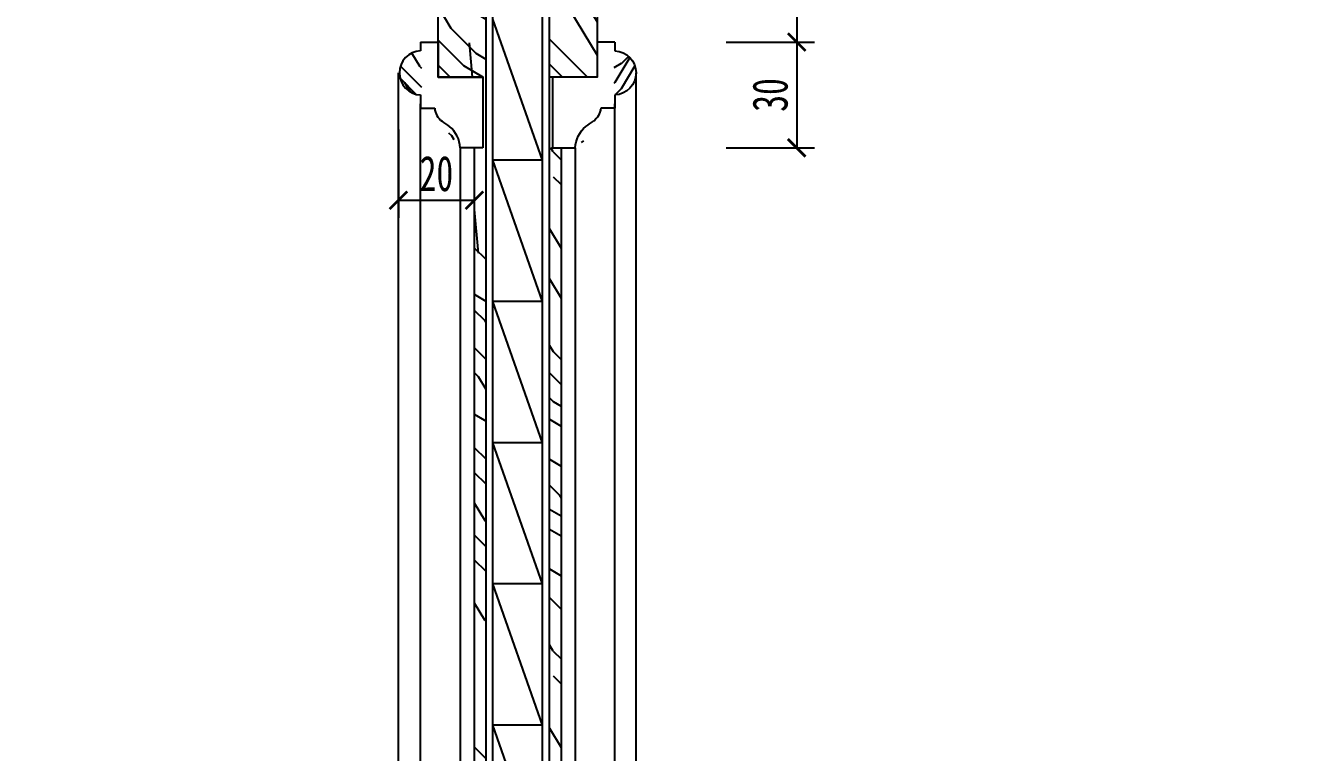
# Model space of a CAD drawing. Header units: millimetres. Extents: x 51249 to 2766742, y -599687 to -1280.
# Drawn here: x 63244.4 to 63607.7, y -126147.5 to -125941.7 of the extents above; entities that cross this region are included whole.
import ezdxf

# ---------------------------------------------------------------- set-up
doc = ezdxf.new("R2010")
doc.units = ezdxf.units.MM
doc.header["$LTSCALE"] = 10
doc.header["$PDMODE"] = 3
doc.linetypes.add('AUDIT_D_050706142524-0', pattern=[0])
for name, color, linetype in [('D-Detail(节点图层)', 134, 'Continuous'), ('D-节点填充', 250, 'Continuous'), ('D-造型粗线', 4, 'Continuous'), ('D-造型细线', 146, 'Continuous'), ('E-立面造型线', 3, 'Continuous'), ('IDT-35Heavy', 100, 'Continuous'), ('IDT-HATCH', 250, 'AUDIT_D_050706142524-0'), ('W-尺寸', 5, 'Continuous'), ('填充', 8, 'Continuous')]:
    doc.layers.add(name, color=color, linetype=linetype)
doc.styles.add('DIM', font='SimSun.ttf', dxfattribs={"width": 0.7})
doc.dimstyles.new('25', dxfattribs={"dimscale": 25, "dimtxt": 2, "dimasz": 1, "dimexe": 1, "dimexo": 1, "dimgap": 0.5, "dimtad": 1, "dimdec": 0, "dimzin": 0, "dimdsep": 46, "dimtxsty": 'DIM', "dimblk": 'ARCHTICK', "dimcen": 0, "dimclrd": 5, "dimclre": 5, "dimclrt": 35, "dimadec": 0, "dimazin": 0, "dimtfac": 0.5, "dimtdec": 0, "dimtix": 1, "dimtmove": 2, "dimatfit": 2, "dimldrblk": 'A', "dimfxl": 0, "dimtolj": 1, "dimtzin": 0, "dimlwd": -1, "dimlwe": -1, "dimarcsym": 0})
doc.dimstyles.new('5', dxfattribs={"dimscale": 5, "dimtxt": 2, "dimasz": 1, "dimexe": 1, "dimexo": 1, "dimgap": 0.5, "dimtad": 1, "dimdec": 0, "dimrnd": 5, "dimzin": 0, "dimdsep": 46, "dimtxsty": 'DIM', "dimblk": 'ARCHTICK', "dimcen": 0, "dimclrd": 5, "dimclre": 5, "dimclrt": 35, "dimadec": 0, "dimazin": 0, "dimtfac": 0.5, "dimtdec": 0, "dimtix": 1, "dimtmove": 2, "dimatfit": 2, "dimldrblk": 'A', "dimfxl": 0, "dimtolj": 1, "dimtzin": 0, "dimlwd": -1, "dimlwe": -1, "dimarcsym": 0})

# ---------------------------------------------------------------- blocks, each defined once
blk = doc.blocks.new('mx11')
at = {"layer": 'IDT-HATCH'}
h = blk.add_hatch(dxfattribs=at)
h.set_pattern_fill('木纹02', color=8, scale=25, angle=45, style=0, pattern_type=2)
h.set_pattern_definition([(225, (-100996.08, -23599.03), (35.35534, -35.35534), [10, -15, 5, -20]), (225, (-101019.946, -23624.664), (35.35534, -35.35534), [10, -40]), (225, (-101014.643, -23622.897), (35.35534, -35.35534), [5, -45]), (225, (-100994.313, -23604.335), (35.35534, -35.35534), [2.5, -35, 2.5, -10]), (225, (-101004.92, -23618.477), (35.35534, -35.35534), [10, -15, 2.5, -22.5]), (225, (-100995.197, -23610.52), (35.35534, -35.35534), [7.5, -42.5]), (225, (-101003.15, -23620.245), (35.35534, -35.35534), [15, -35]), (225, (-100991.66, -23610.52), (35.35534, -35.35534), [10, -40]), (225, (-101004.92, -23625.55), (35.35534, -35.35534), [25, -25]), (225, (-100992.546, -23616.71), (35.35534, -35.35534), [5, -15, 10, -20]), (225, (-101016.41, -23642.34), (35.35534, -35.35534), [10, -40]), (225, (-101008.455, -23636.155), (35.35534, -35.35534), [5, -45]), (225, (-101000.5, -23629.97), (35.35534, -35.35534), [5, -45]), (225, (-100981.94, -23613.174), (35.35534, -35.35534), [10, -40]), (225, (-100998.733, -23631.735), (35.35534, -35.35534), [10, -40]), (225, (-100996.965, -23633.503), (35.35534, -35.35534), [10, -10, 10, -20]), (225, (-100988.126, -23628.2), (35.35534, -35.35534), [5, -25, 10, -10]), (225, (-100994.313, -23636.155), (35.35534, -35.35534), [15, -35]), (225, (-100992.546, -23637.923), (35.35534, -35.35534), [10, -40]), (225, (-100977.52, -23624.664), (35.35534, -35.35534), [15, -20, 5, -10]), (225, (-100975.75, -23626.43), (35.35534, -35.35534), [25, -25]), (225, (-100996.08, -23648.53), (35.35534, -35.35534), [5, -45]), (225, (-100984.59, -23638.807), (35.35534, -35.35534), [10, -40]), (225, (-100976.636, -23632.62), (35.35534, -35.35534), [5, -20, 5, -20]), (225, (-100972.216, -23629.97), (35.35534, -35.35534), [5, -15, 10, -20]), (225, (-100978.403, -23637.923), (35.35534, -35.35534), [5, -25, 5, -15]), (225, (-100984.59, -23645.88), (35.35534, -35.35534), [15, -35]), (225, (-100968.68, -23633.503), (35.35534, -35.35534), [10, -40]), (225, (-100985.475, -23652.065), (35.35534, -35.35534), [5, -45]), (225, (-100991.66, -23660.02), (35.35534, -35.35534), [5, -45]), (239.0362, (-101018.178, -23626.432), (-35.3553605, -35.3553154), [5.15, -201.005275]), (239.0362, (-101013.759, -23637.923), (-35.3553605, -35.3553154), [5.15, -201.005275]), (239.0362, (-100989.01, -23655.6), (-35.3553605, -35.3553154), [5.15, -201.005275]), (239.0362, (-100991.662, -23631.735), (-35.3553605, -35.3553154), [5.15, -201.005275]), (239.0362, (-100993.43, -23644.11), (-35.3553605, -35.3553154), [5.15, -201.005275]), (239.0362, (-100999.617, -23644.994), (-35.3553605, -35.3553154), [5.15, -201.005275]), (239.0362, (-100975.752, -23633.503), (-35.3553605, -35.3553154), [5.15, -201.005275]), (239.0362, (-100991.662, -23645.878), (-35.3553605, -35.3553154), [5.15, -201.005275]), (239.0362, (-101011.991, -23639.69), (-35.3553605, -35.3553154), [10.3, -195.855275]), (239.0362, (-101005.804, -23638.807), (-35.3553605, -35.3553154), [10.3, -195.855275]), (239.0362, (-101004.036, -23640.574), (-35.3553605, -35.3553154), [10.3, -195.855275]), (30.9638, (-101004.92, -23618.477), (35.3553154, 35.3553605), [5.15, -10.3, 5.15, -185.555275]), (30.9638, (-100992.546, -23616.71), (35.3553154, 35.3553605), [5.15, -201.005275]), (30.9638, (-100976.636, -23632.619), (35.3553154, 35.3553605), [10.3, -195.855275]), (59.0362, (-101019.946, -23624.664), (35.3553605, 35.3553154), [5.15, -201.005275]), (210.9638, (-101027.017, -23631.735), (-35.3553154, -35.3553605), [5.15, -201.005275]), (210.9638, (-101004.036, -23633.503), (-35.3553154, -35.3553605), [5.15, -201.005275]), (210.9638, (-101004.92, -23646.762), (-35.3553154, -35.3553605), [5.15, -201.005275]), (210.9638, (-100988.126, -23635.271), (-35.3553154, -35.3553605), [5.15, -201.005275]), (210.9638, (-100980.171, -23636.155), (-35.3553154, -35.3553605), [5.15, -201.005275]), (210.9638, (-100981.939, -23641.458), (-35.3553154, -35.3553605), [5.15, -201.005275]), (210.9638, (-100988.126, -23635.271), (-35.3553154, -35.3553605), [5.15, -201.005275]), (210.9638, (-100993.43, -23651.181), (-35.3553154, -35.3553605), [20.6, -185.555275]), (210.9638, (-100996.081, -23606.103), (-35.3553154, -35.3553605), [20.6, -185.555275]), (210.9638, (-100996.965, -23612.29), (-35.3553154, -35.3553605), [20.6, -185.555275]), (210.9638, (-100998.733, -23617.593), (-35.3553154, -35.3553605), [5.15, -10.3, 10.3, -180.405275]), (210.9638, (-100996.081, -23620.245), (-35.3553154, -35.3553605), [10.3, -10.3, 10.3, -175.255275]), (210.9638, (-100989.01, -23620.245), (-35.3553154, -35.3553605), [20.6, -185.555275]), (210.9638, (-100982.823, -23619.361), (-35.3553154, -35.3553605), [20.6, -185.555275]), (210.9638, (-100981.055, -23621.129), (-35.3553154, -35.3553605), [20.6, -185.555275]), (210.9638, (-100995.197, -23656.484), (-35.3553154, -35.3553605), [5.15, -201.005275]), (210.9638, (-100995.197, -23663.555), (-35.3553154, -35.3553605), [10.3, -195.855275]), (210.9638, (-100975.752, -23640.574), (-35.3553154, -35.3553605), [10.3, -195.855275]), (210.9638, (-101003.152, -23606.103), (-35.3553154, -35.3553605), [20.6, -185.555275]), (210.9638, (-100999.617, -23652.065), (-35.3553154, -35.3553605), [15.45, -190.705275]), (210.9638, (-101005.804, -23652.949), (-35.3553154, -35.3553605), [30.9, -175.255275])])
edge = h.paths.add_edge_path()
edge.add_line((0, 12.37), (0, 0))
edge = h.paths.add_edge_path()
edge.add_arc((-8.96, 8.98), 4.65, 87.4025, 138.6171, ccw=False)
edge = h.paths.add_edge_path()
edge.add_line((0, 0), (-20, 0))
edge = h.paths.add_edge_path(flags=16)
edge.add_line((-19.38, 8), (-20, 8))
edge = h.paths.add_edge_path()
edge.add_line((-20, 0), (-20, 8))
edge = h.paths.add_edge_path()
edge.add_arc((-19.54, 15.67), 7.68, 266.5985, 316.8556, ccw=False)
edge = h.paths.add_edge_path()
edge.add_arc((-66.48, 59.66), 72.01, 316.8556, 318.6171, ccw=False)
edge = h.paths.add_edge_path()
edge.add_line((10, 12.37), (0, 12.37))
edge = h.paths.add_edge_path()
edge.add_arc((1.25, 17.37), 6.25, 0, 180, ccw=False)
edge = h.paths.add_edge_path()
edge.add_line((-5, 17.37), (-8.75, 17.37))
edge = h.paths.add_edge_path()
edge.add_line((-8.75, 17.37), (-8.75, 13.62))
edge = h.paths.add_edge_path()
edge.add_line((10, 17.37), (10, 12.37))
edge = h.paths.add_edge_path()
edge.add_line((10, 17.37), (7.5, 17.37))
at = {"layer": 'IDT-35Heavy', "color": 4}
for p, q in [((-5, 17.62), (-8.75, 17.62)), ((-8.75, 17.62), (-8.75, 13.62)), ((10, 17.62), (7.5, 17.62)), ((10, 17.62), (10, 12.62)), ((0, 12.62), (0, 0)), ((10, 12.62), (0, 12.62)), ((-20, 0), (-20, 6.41)), ((0, 0), (-20, 0))]:
    blk.add_line(p, q, dxfattribs=at)
for centre, radius, start, end in [((1.25, 17.37), 6.26, 2.3383, 177.6617), ((-95.05, 67.48), 99.75, 324.4029, 325.8996), ((-8.31, 8.5), 5.15, 94.9244, 143.5571), ((-20.33, 14.7), 8.29, 272.2828, 320.4186)]:
    blk.add_arc(centre, radius, start, end, dxfattribs=at)
blk = doc.blocks.new('_ArchTick')
at = {"color": 0, "linetype": 'ByBlock', "const_width": 0.15}
blk.add_lwpolyline([(-0.5, -0.5), (0.5, 0.5)], dxfattribs=at)
blk = doc.blocks.new('*D95')
at = {"layer": 'Defpoints', "color": 0, "ltscale": 0.15}
for p in [(63406.27, -125847.32), (63408.78, -125946.32), (63462.79, -125946.32)]:
    blk.add_point(p, dxfattribs=at)
at = {"layer": 'W-尺寸', "color": 5, "ltscale": 0.15}
for p, q in [((63442.79, -125847.32), (63467.79, -125847.32)), ((63462.79, -125847.32), (63462.79, -125946.32)), ((63442.79, -125946.32), (63467.79, -125946.32))]:
    blk.add_line(p, q, dxfattribs=at)
at = {"layer": 'W-尺寸', "color": 5, "ltscale": 0.15, "xscale": 5, "yscale": 5, "zscale": 5}
for p, rotation in [((63462.79, -125847.32), 90), ((63462.79, -125946.32), 270)]:
    blk.add_blockref('_ArchTick', p, dxfattribs=dict(at, rotation=rotation))
at = {"layer": 'W-尺寸', "color": 35, "ltscale": 0.15, "insert": (63455.29, -125896.82), "char_height": 10, "attachment_point": 5, "rotation": 90, "style": 'DIM'}
blk.add_mtext('\\A1;100', dxfattribs=at)
blk = doc.blocks.new('A')
for p, q in [((-1.435, 1.148), (-1.09, 1.437)), ((-1.09, 1.437), (0, 0)), ((-1.435, 1.148), (-0.369, 0)), ((-0.369, 0), (-2.127, 0)), ((-1.435, -1.148), (-0.369, 0)), ((-1.09, -1.437), (0, 0)), ((-1.435, -1.148), (-1.09, -1.437))]:
    blk.add_line(p, q)
for points in [[(-1.435, 1.148), (-1.09, 1.437), (-0.369, 0), (0, 0)], [(-1.435, -1.148), (-1.09, -1.437), (-0.369, 0), (0, 0)]]:
    blk.add_solid(points)
blk = doc.blocks.new('*D96')
at = {"layer": 'Defpoints', "color": 0, "ltscale": 0.15}
for p in [(63408.78, -125946.32), (63396.86, -125976.32), (63462.79, -125976.32)]:
    blk.add_point(p, dxfattribs=at)
at = {"layer": 'W-尺寸', "color": 5, "ltscale": 0.15}
for p, q in [((63442.79, -125946.32), (63467.79, -125946.32)), ((63462.79, -125946.32), (63462.79, -125976.32)), ((63442.79, -125976.32), (63467.79, -125976.32))]:
    blk.add_line(p, q, dxfattribs=at)
at = {"layer": 'W-尺寸', "color": 5, "ltscale": 0.15, "xscale": 5, "yscale": 5, "zscale": 5}
for p, rotation in [((63462.79, -125946.32), 90), ((63462.79, -125976.32), 270)]:
    blk.add_blockref('_ArchTick', p, dxfattribs=dict(at, rotation=rotation))
at = {"layer": 'W-尺寸', "color": 35, "ltscale": 0.15, "insert": (63455.29, -125961.32), "char_height": 10, "attachment_point": 5, "rotation": 90, "style": 'DIM'}
blk.add_mtext('\\A1;30', dxfattribs=at)
blk = doc.blocks.new('*D98')
at = {"layer": 'Defpoints', "color": 0, "ltscale": 0.15}
for p in [(63350.03, -125955.07), (63371.49, -125976.32), (63371.49, -125991.14)]:
    blk.add_point(p, dxfattribs=at)
at = {"layer": 'W-尺寸', "color": 5, "ltscale": 0.15}
for p, q in [((63350.03, -125971.14), (63350.03, -125996.14)), ((63371.49, -125981.32), (63371.49, -125996.14)), ((63350.03, -125991.14), (63371.49, -125991.14))]:
    blk.add_line(p, q, dxfattribs=at)
at = {"layer": 'W-尺寸', "color": 5, "ltscale": 0.15, "xscale": 5, "yscale": 5, "zscale": 5, "rotation": 180}
blk.add_blockref('_ArchTick', (63350.03, -125991.14), dxfattribs=at)
at = {"layer": 'W-尺寸', "color": 5, "ltscale": 0.15, "xscale": 5, "yscale": 5, "zscale": 5}
blk.add_blockref('_ArchTick', (63371.49, -125991.14), dxfattribs=at)
at = {"layer": 'W-尺寸', "color": 35, "ltscale": 0.15, "insert": (63360.76, -125983.64), "char_height": 10, "attachment_point": 5, "style": 'DIM'}
blk.add_mtext('\\A1;20', dxfattribs=at)
blk = doc.blocks.new('*D1063')
at = {"layer": 'D-Detail(节点图层)', "color": 5, "ltscale": 0.15}
for p, q in [((2766616.97, -121582.06), (2766741.97, -121582.06)), ((2766716.97, -121582.06), (2766716.97, -599673.13)), ((2766698.33, -599673.13), (2766741.97, -599673.13))]:
    blk.add_line(p, q, dxfattribs=at)
at = {"layer": 'Defpoints', "color": 0, "ltscale": 0.15}
for p in [(55453.76, -121582.06), (2766673.33, -599673.13), (2766716.97, -599673.13)]:
    blk.add_point(p, dxfattribs=at)
at = {"layer": 'D-Detail(节点图层)', "color": 5, "ltscale": 0.15, "xscale": 25, "yscale": 25, "zscale": 25}
for p, rotation in [((2766716.97, -121582.06), 90), ((2766716.97, -599673.13), 270)]:
    blk.add_blockref('_ArchTick', p, dxfattribs=dict(at, rotation=rotation))
at = {"layer": 'D-Detail(节点图层)', "color": 35, "ltscale": 0.15, "insert": (2766679.47, -360627.6), "char_height": 50, "attachment_point": 5, "rotation": 90, "style": 'DIM'}
blk.add_mtext('\\A1;478091', dxfattribs=at)

msp = doc.modelspace()

# ---------------------------------------------------------------- hatches: boundary and pattern name
at = {"layer": 'D-节点填充', "ltscale": 0.15}
h = msp.add_hatch(dxfattribs=at)
h.set_pattern_fill('PANEL', color=256, scale=100, angle=-45, style=0, pattern_type=2)
h.set_pattern_definition([(275, (63361.27, -125846.98), (99.62, 8.716), [20, -30, 10, -40]), (315, (63412.54, -125894.71), (70.71, 70.71), [20, -80]), (315, (63409, -125884.1), (70.71, 70.71), [10, -90]), (315, (63371.88, -125843.45), (70.71, 70.71), [5, -70, 5, -20]), (315, (63400.17, -125864.66), (70.71, 70.71), [20, -30, 5, -45]), (315, (63384.26, -125845.21), (70.71, 70.71), [15, -85]), (315, (63403.7, -125861.12), (70.71, 70.71), [30, -70]), (315, (63384.26, -125838.14), (70.71, 70.71), [20, -80]), (315, (63414.31, -125864.66), (70.71, 70.71), [50, -50]), (315, (63396.63, -125839.91), (70.71, 70.71), [10, -30, 20, -40]), (315, (63447.9, -125887.64), (70.71, 70.71), [20, -80]), (315, (63435.52, -125871.73), (70.71, 70.71), [10, -90]), (315, (63423.15, -125855.82), (70.71, 70.71), [10, -90]), (315, (63389.56, -125818.7), (70.71, 70.71), [20, -80]), (315, (63426.68, -125852.28), (70.71, 70.71), [20, -80]), (315, (63430.22, -125848.75), (70.71, 70.71), [20, -20, 20, -40]), (315, (63419.61, -125831.07), (70.71, 70.71), [10, -50, 20, -20]), (315, (63435.52, -125843.45), (70.71, 70.71), [30, -70]), (315, (63439.06, -125839.91), (70.71, 70.71), [20, -80]), (315, (63412.54, -125809.86), (70.71, 70.71), [30, -40, 10, -20]), (315, (63416.08, -125806.32), (70.71, 70.71), [50, -50]), (315, (63460.27, -125846.98), (70.71, 70.71), [10, -90]), (315, (63440.82, -125824), (70.71, 70.71), [20, -80]), (315, (63428.45, -125808.09), (70.71, 70.71), [10, -40, 10, -40]), (315, (63423.15, -125799.25), (70.71, 70.71), [10, -30, 20, -40]), (315, (63439.06, -125811.63), (70.71, 70.71), [10, -50, 10, -30]), (315, (63454.97, -125824), (70.71, 70.71), [30, -70]), (315, (63430.22, -125792.18), (70.71, 70.71), [20, -80]), (315, (63467.34, -125825.77), (70.71, 70.71), [10, -90]), (315, (63483.25, -125838.14), (70.71, 70.71), [10, -90]), (329.036, (63416.076, -125891.175), (70.711, -70.711), [10.3, -402.01]), (329.036, (63439.057, -125882.336), (70.7107, -70.7107), [10.3, -402.01]), (329.036, (63474.412, -125832.839), (70.7107, -70.7107), [10.3, -402.01]), (329.036, (63426.682, -125838.142), (70.7107, -70.7107), [10.3, -402.01]), (329.036, (63451.43, -125841.677), (70.7107, -70.7107), [10.3, -402.01]), (329.036, (63453.199, -125854.052), (70.7107, -70.7107), [10.3, -402.01]), (329.036, (63430.218, -125806.322), (70.7107, -70.7107), [10.3, -402.01]), (329.036, (63454.966, -125838.142), (70.7107, -70.7107), [10.3, -402.01]), (329.036, (63442.592, -125878.8), (70.7107, -70.7107), [20.6, -391.71]), (329.036, (63440.824, -125866.426), (70.7107, -70.7107), [20.6, -391.71]), (329.036, (63444.36, -125862.89), (70.7107, -70.7107), [20.6, -391.71]), (120.964, (63400.166, -125864.658), (-70.7107, 70.7107), [10.3, -20.6, 10.3, -371.111]), (120.964, (63396.63, -125839.91), (-70.7107, 70.7107), [10.3, -402.01]), (120.964, (63428.45, -125808.09), (-70.7107, 70.7107), [20.6, -391.71]), (149.036, (63412.54, -125894.71), (-70.711, 70.711), [10.3, -402.01]), (300.964, (63426.682, -125908.852), (70.711, -70.711), [10.3, -402.01]), (300.964, (63430.218, -125862.89), (70.7107, -70.7107), [10.3, -402.01]), (300.964, (63456.734, -125864.658), (70.7107, -70.7107), [10.3, -402.01]), (300.964, (63433.753, -125831.07), (70.7107, -70.7107), [10.3, -402.01]), (300.964, (63435.52, -125815.16), (70.7107, -70.7107), [10.3, -402.01]), (300.964, (63446.128, -125818.696), (70.7107, -70.7107), [10.3, -402.01]), (300.964, (63433.753, -125831.07), (70.7107, -70.7107), [10.3, -402.01]), (300.964, (63465.573, -125841.677), (70.7107, -70.7107), [41.2, -371.11]), (300.964, (63375.417, -125846.98), (70.7107, -70.7107), [41.2, -371.11]), (300.964, (63387.791, -125848.748), (70.7107, -70.7107), [41.2, -371.11]), (300.964, (63398.398, -125852.284), (70.7107, -70.7107), [10.3, -20.6, 20.6, -360.811]), (300.964, (63403.701, -125846.98), (70.7107, -70.7107), [20.6, -20.6, 20.6, -350.511]), (300.964, (63403.701, -125832.839), (70.7107, -70.7107), [41.2, -371.11]), (300.964, (63401.933, -125820.464), (70.7107, -70.7107), [41.2, -371.11]), (300.964, (63405.47, -125816.929), (70.7107, -70.7107), [41.2, -371.11]), (300.964, (63476.18, -125845.213), (70.7107, -70.7107), [10.3, -402.01]), (300.964, (63490.322, -125845.213), (70.7107, -70.7107), [20.6, -391.71]), (300.964, (63444.36, -125806.322), (70.7107, -70.7107), [20.6, -391.71]), (300.964, (63375.417, -125861.123), (70.7107, -70.7107), [41.2, -371.11]), (300.964, (63467.34, -125854.052), (70.7107, -70.7107), [30.9, -381.41]), (300.964, (63469.109, -125866.426), (70.7107, -70.7107), [61.8, -350.51])])
h.paths.add_polyline_path([(63406.27, -125847.32), (63405.27, -125847.32), (63392.78, -125859.82), (63392.78, -125956.32), (63406.27, -125956.32)])
h.paths.add_polyline_path([(63405.27, -125847.32), (63376.51, -125847.32), (63376.51, -125846.98), (63361.27, -125847.32), (63374.78, -125859.82), (63376.77, -125859.82), (63376.77, -125859.82), (63376.77, -125859.82), (63392.78, -125859.82)])
h.paths.add_polyline_path([(63374.78, -125859.82), (63361.27, -125847.32), (63361.27, -125847.32), (63361.27, -125946.32), (63361.28, -125946.32), (63361.28, -125956.32), (63374.78, -125956.32)])
h = msp.add_hatch(dxfattribs=at)
h.set_pattern_fill('PANEL', color=256, scale=100, angle=-45, style=0, pattern_type=2)
h.set_pattern_definition([(275, (63370.77, -125986.32), (99.62, 8.716), [20, -30, 10, -40]), (315, (63422.04, -126034.05), (70.71, 70.71), [20, -80]), (315, (63418.5, -126023.44), (70.71, 70.71), [10, -90]), (315, (63381.38, -125982.78), (70.71, 70.71), [5, -70, 5, -20]), (315, (63409.66, -126004), (70.71, 70.71), [20, -30, 5, -45]), (315, (63393.75, -125984.55), (70.71, 70.71), [15, -85]), (315, (63413.2, -126000.46), (70.71, 70.71), [30, -70]), (315, (63393.75, -125977.48), (70.71, 70.71), [20, -80]), (315, (63423.81, -126004), (70.71, 70.71), [50, -50]), (315, (63406.13, -125979.25), (70.71, 70.71), [10, -30, 20, -40]), (315, (63457.39, -126026.98), (70.71, 70.71), [20, -80]), (315, (63445.02, -126011.07), (70.71, 70.71), [10, -90]), (315, (63432.65, -125995.16), (70.71, 70.71), [10, -90]), (315, (63399.06, -125958.03), (70.71, 70.71), [20, -80]), (315, (63436.18, -125991.62), (70.71, 70.71), [20, -80]), (315, (63439.72, -125988.09), (70.71, 70.71), [20, -20, 20, -40]), (315, (63429.11, -125970.41), (70.71, 70.71), [10, -50, 20, -20]), (315, (63445.02, -125982.78), (70.71, 70.71), [30, -70]), (315, (63448.56, -125979.25), (70.71, 70.71), [20, -80]), (315, (63422.04, -125949.2), (70.71, 70.71), [30, -40, 10, -20]), (315, (63425.57, -125945.66), (70.71, 70.71), [50, -50]), (315, (63469.77, -125986.32), (70.71, 70.71), [10, -90]), (315, (63450.32, -125963.34), (70.71, 70.71), [20, -80]), (315, (63437.95, -125947.43), (70.71, 70.71), [10, -40, 10, -40]), (315, (63432.65, -125938.59), (70.71, 70.71), [10, -30, 20, -40]), (315, (63448.56, -125950.96), (70.71, 70.71), [10, -50, 10, -30]), (315, (63464.47, -125963.34), (70.71, 70.71), [30, -70]), (315, (63439.72, -125931.52), (70.71, 70.71), [20, -80]), (315, (63476.84, -125965.11), (70.71, 70.71), [10, -90]), (315, (63492.75, -125977.48), (70.71, 70.71), [10, -90]), (329.036, (63425.575, -126030.513), (70.7107, -70.7107), [10.3, -402.01]), (329.036, (63448.555, -126021.675), (70.7107, -70.7107), [10.3, -402.011]), (329.036, (63483.91, -125972.177), (70.7107, -70.7107), [10.3, -402.011]), (329.036, (63436.18, -125977.48), (70.7107, -70.7107), [10.3, -402.011]), (329.036, (63460.93, -125981.016), (70.7107, -70.7107), [10.3, -402.011]), (329.036, (63462.698, -125993.39), (70.7107, -70.7107), [10.3, -402.011]), (329.0362, (63439.717, -125945.66), (70.7107, -70.7107), [10.3, -402.011]), (329.036, (63464.465, -125977.48), (70.7107, -70.7107), [10.3, -402.011]), (329.036, (63452.09, -126018.14), (70.7107, -70.7107), [20.6, -391.711]), (329.036, (63450.323, -126005.765), (70.7107, -70.7107), [20.6, -391.711]), (329.036, (63453.859, -126002.23), (70.7107, -70.7107), [20.6, -391.711]), (120.964, (63409.665, -126003.997), (-70.7107, 70.7107), [10.3, -20.6, 10.3, -371.1106]), (120.964, (63406.13, -125979.248), (-70.7107, 70.7107), [10.3, -402.011]), (120.9638, (63437.95, -125947.428), (-70.7107, 70.7107), [20.6, -391.711]), (149.036, (63422.04, -126034.05), (-70.7107, 70.7107), [10.3, -402.01]), (300.964, (63436.18, -126048.19), (70.7107, -70.7107), [10.3, -402.01]), (300.964, (63439.717, -126002.23), (70.7107, -70.7107), [10.3, -402.011]), (300.964, (63466.233, -126003.997), (70.7107, -70.7107), [10.3, -402.011]), (300.964, (63443.252, -125970.41), (70.7107, -70.7107), [10.3, -402.011]), (300.964, (63445.02, -125954.5), (70.7107, -70.7107), [10.3, -402.011]), (300.964, (63455.627, -125958.035), (70.7107, -70.7107), [10.3, -402.011]), (300.964, (63443.252, -125970.41), (70.7107, -70.7107), [10.3, -402.011]), (300.964, (63475.072, -125981.016), (70.7107, -70.7107), [41.2, -371.111]), (300.964, (63384.916, -125986.32), (70.7107, -70.7107), [41.2, -371.111]), (300.964, (63397.29, -125988.087), (70.7107, -70.7107), [41.2, -371.111]), (300.964, (63407.897, -125991.623), (70.7107, -70.7107), [10.3, -20.6, 20.6, -360.8106]), (300.964, (63413.2, -125986.32), (70.7107, -70.7107), [20.6, -20.6, 20.6, -350.5106]), (300.964, (63413.2, -125972.177), (70.7107, -70.7107), [41.2, -371.111]), (300.964, (63411.432, -125959.803), (70.7107, -70.7107), [41.2, -371.111]), (300.964, (63414.968, -125956.267), (70.7107, -70.7107), [41.2, -371.111]), (300.964, (63485.679, -125984.551), (70.7107, -70.7107), [10.3, -402.011]), (300.964, (63499.82, -125984.551), (70.7107, -70.7107), [20.6, -391.711]), (300.964, (63453.859, -125945.66), (70.7107, -70.7107), [20.6, -391.711]), (300.964, (63384.916, -126000.461), (70.7107, -70.7107), [41.2, -371.111]), (300.964, (63476.84, -125993.39), (70.7107, -70.7107), [30.9, -381.411]), (300.964, (63478.608, -126005.765), (70.7107, -70.7107), [61.8, -350.511])])
h.paths.add_polyline_path([(63396.06, -125976.32), (63392.78, -125976.32), (63392.78, -126516.32), (63396.06, -126516.32)])
h.paths.add_polyline_path([(63371.49, -126516.32), (63374.78, -126516.32), (63374.78, -125976.32), (63371.49, -125976.32)])

# ---------------------------------------------------------------- linework, layer by layer
at = {"layer": 'D-造型粗线', "ltscale": 0.15}
msp.add_lwpolyline([(63373.9, -125956.32), (63361.27, -125956.32), (63361.27, -125848.32), (63406.27, -125847.32), (63406.27, -125956.32), (63393.65, -125956.32)], dxfattribs=at)
at = {"layer": 'D-造型细线', "color": 3}
for p, q in [((63371.49, -125976.32), (63371.49, -128002.32)), ((63396.06, -125976.32), (63396.06, -128002.32))]:
    msp.add_line(p, q, dxfattribs=at)
at = {"layer": 'D-造型细线', "color": 44}
msp.add_lwpolyline([(63392.78, -128218.82), (63392.78, -125860.82), (63374.78, -125860.82), (63374.78, -128218.82)], dxfattribs=at)
at = {"layer": 'E-立面造型线', "ltscale": 0.15}
msp.add_line((63393.65, -125956.32), (63392.78, -125956.32), dxfattribs=at)
at = {"layer": 'IDT-HATCH'}
for p, q in [((63350.03, -128023.57), (63350.03, -125955.07)), ((63417.28, -128023.57), (63417.28, -125955.07)), ((63356.28, -128013.57), (63356.28, -125963.82)), ((63411.28, -128013.57), (63411.28, -125963.82)), ((63367.49, -125976.32), (63367.49, -128002.32)), ((63400.06, -125976.32), (63400.06, -128002.32))]:
    msp.add_line(p, q, dxfattribs=at)
at = {"layer": '填充', "linetype": 'ByBlock'}
for p, q in [((63376.77, -128218.82), (63376.77, -125860.82)), ((63390.77, -128218.82), (63390.77, -125860.82)), ((63390.77, -125979.82), (63376.77, -125939.82)), ((63390.77, -126019.82), (63376.77, -125979.82)), ((63390.77, -125979.82), (63376.77, -125979.82)), ((63390.77, -126019.82), (63376.77, -126019.82)), ((63390.77, -126059.82), (63376.77, -126019.82)), ((63390.77, -126059.82), (63376.77, -126059.82)), ((63390.77, -126099.82), (63376.77, -126059.82)), ((63390.77, -126139.82), (63376.77, -126099.82)), ((63390.77, -126099.82), (63376.77, -126099.82)), ((63390.77, -126139.82), (63376.77, -126139.82)), ((63390.77, -126179.82), (63376.77, -126139.82))]:
    msp.add_line(p, q, dxfattribs=at)

# ---------------------------------------------------------------- block references
at = {"layer": 'D-造型粗线', "rotation": 89.99999999999999}
msp.add_blockref('mx11', (63373.9, -125956.32), dxfattribs=at)
at = {"layer": 'D-造型粗线', "xscale": -1, "rotation": 270}
msp.add_blockref('mx11', (63393.65, -125956.32), dxfattribs=at)

# ---------------------------------------------------------------- dimensions: what is measured, and where the dimension line sits
at = {"layer": 'D-Detail(节点图层)', "color": 251, "ltscale": 0.15}
dim = msp.add_linear_dim(base=(2766716.97, -599673.13), p1=(55453.76, -121582.06), p2=(2766673.33, -599673.13), angle=90, dimstyle='25', dxfattribs=at)
dim.commit()
dim.dimension.update_dxf_attribs({"geometry": '*D1063', "text_midpoint": (2766679.47, -360627.6)})
at = {"layer": 'W-尺寸', "color": 1, "ltscale": 0.15}
for base, p1, p2, picture, middle in [((63462.79, -125946.32), (63406.27, -125847.32), (63408.78, -125946.32), '*D95', (63455.29, -125896.82)), ((63462.79, -125976.32), (63408.78, -125946.32), (63396.86, -125976.32), '*D96', (63455.29, -125961.32))]:
    dim = msp.add_linear_dim(base=base, p1=p1, p2=p2, angle=90, dimstyle='5', dxfattribs=at)
    dim.commit()
    dim.dimension.update_dxf_attribs({"geometry": picture, "text_midpoint": middle})
dim = msp.add_linear_dim(base=(63371.49, -125991.14), p1=(63350.03, -125955.07), p2=(63371.49, -125976.32), dimstyle='5', dxfattribs=at)
dim.commit()
dim.dimension.update_dxf_attribs({"geometry": '*D98', "text_midpoint": (63360.76, -125983.64)})

doc.saveas('drawing.dxf')
